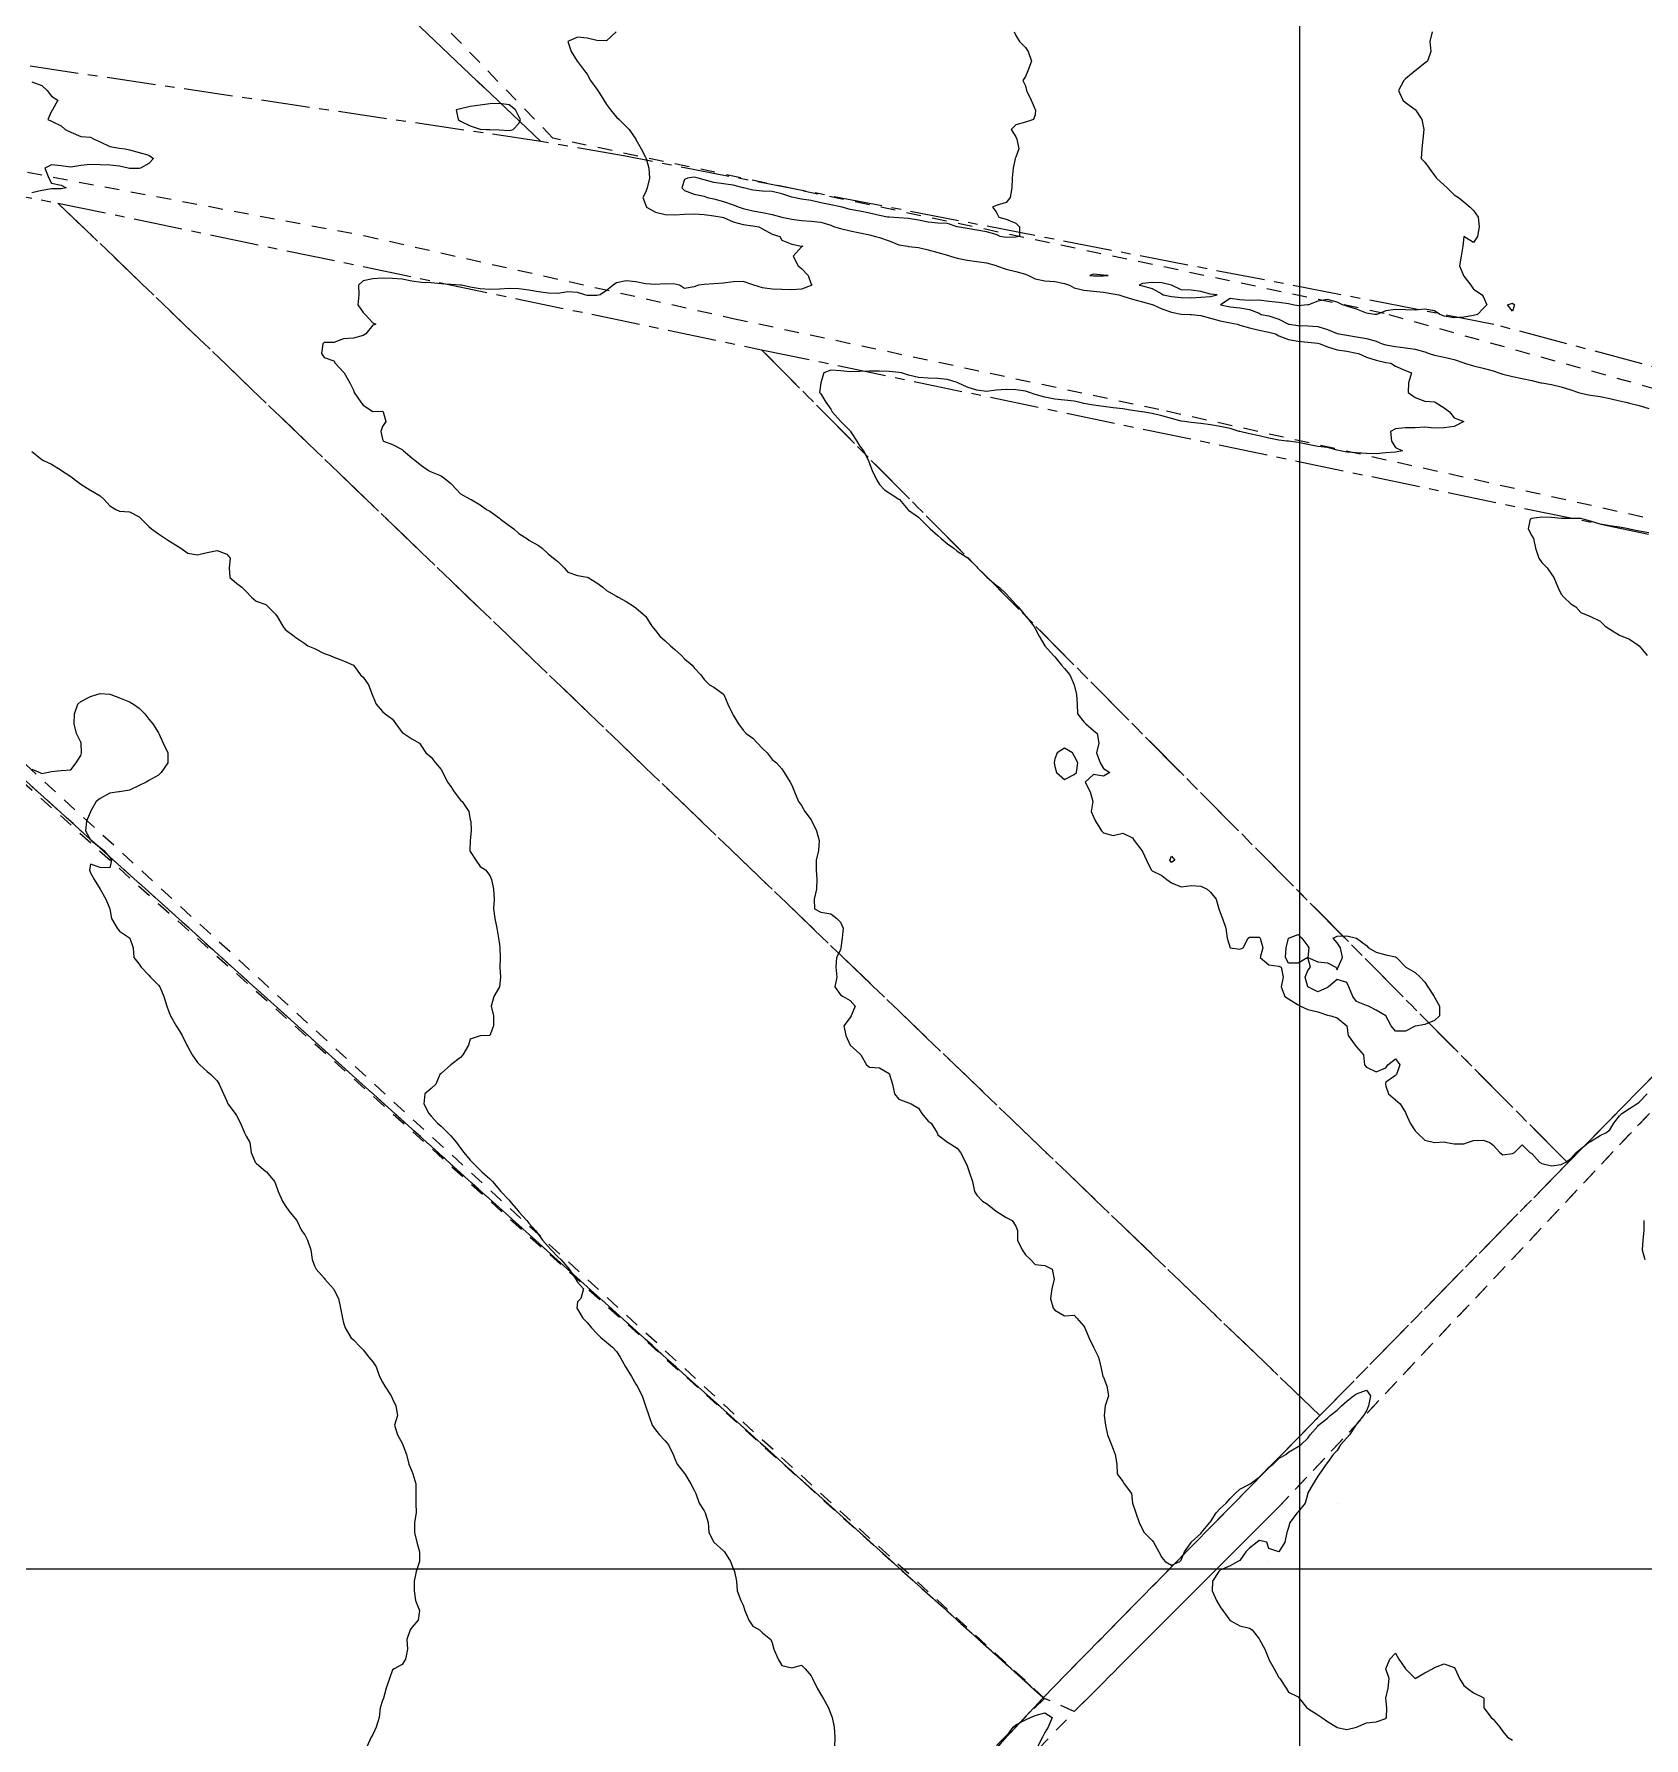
# Model space of a CAD drawing. Header units: centimetres. Extents: x 0 to 642158, y -847 to 649707.
# Drawn here: x 616101.9 to 616184.5, y 619878.7 to 619966.1 of the extents above; entities that cross this region are included whole.
import ezdxf

# ---------------------------------------------------------------- set-up
doc = ezdxf.new("R2010")
doc.units = ezdxf.units.CM
doc.header["$MEASUREMENT"] = 0
doc.linetypes.add('CENTERX2', pattern=[4, 2.5, -0.5, 0.5, -0.5])
doc.linetypes.add('JIS_02_0.7', pattern=[1.35, 0.75, -0.6])
for name, color, linetype, lineweight in [('MEV_grille', 254, 'Continuous', 9), ('WAL_parcellaire agricole', 7, 'JIS_02_0.7', 25), ('WAL_topographie 0.5', 253, 'Continuous', 20)]:
    doc.layers.add(name, color=color, linetype=linetype, lineweight=lineweight)
doc.layers.add('SPW_parcellaire cadastral', color=7, linetype='CENTERX2', lineweight=25, true_color=0xff0542)

# ---------------------------------------------------------------- blocks, each defined once
blk = doc.blocks.new('*U114')
at = {"layer": 'MEV_grille', "transparency": 33554687}
blk.add_lwpolyline([(-1338.461, 0), (1338.461, 0)], dxfattribs=at)
blk = doc.blocks.new('*U115')
at = {"layer": 'MEV_grille', "color": 0, "linetype": 'ByBlock', "lineweight": -2, "transparency": 16777216}
blk.add_blockref('*U114', (0, -2500), dxfattribs=at)
blk = doc.blocks.new('*U112')
at = {"layer": 'MEV_grille', "transparency": 33554687}
blk.add_lwpolyline([(0, 1825.476), (0, -1825.476)], dxfattribs=at)
blk = doc.blocks.new('*U113')
at = {"layer": 'MEV_grille', "color": 0, "linetype": 'ByBlock', "lineweight": -2, "transparency": 16777216}
blk.add_blockref('*U112', (800, 0), dxfattribs=at)

msp = doc.modelspace()

# ---------------------------------------------------------------- linework, layer by layer
at = {"layer": 'SPW_parcellaire cadastral'}
for points in [[(616127.872, 619960.634), (616112.989, 619974.75), (616195.354, 620057.121), (616260.831, 619988.737), (616212.235, 619939.367), (616201.053, 619943.883), (616188.265, 619948.181), (616176.8, 619951.244), (616132.211, 619959.867), (616127.872, 619960.634)], [(616073.479, 619968.796), (616059.106, 619981.382), (616056.046, 619984.062), (616056.633, 619984.744), (616077.743, 620009.284), (616112.989, 619974.75), (616127.872, 619960.634), (616086.606, 619966.696), (616073.479, 619968.796)], [(616153.66, 619880.768), (616136.955, 619862.847), (616126.676, 619852.045), (616001.495, 619964.951), (616040.549, 619965.412), (616060.876, 619964.332), (616153.66, 619880.768)], [(616153.66, 619880.768), (616060.876, 619964.332), (616071.74, 619963.244), (616103.08, 619957.47), (616167.866, 619895.243), (616153.66, 619880.768)], [(616180.589, 619908.208), (616167.866, 619895.243), (616103.08, 619957.47), (616139.203, 619949.943), (616180.589, 619908.208)], [(616180.589, 619908.208), (616139.203, 619949.943), (616190.741, 619939.225), (616205.977, 619934.078), (616180.589, 619908.208)], [(616153.66, 619880.768), (616167.866, 619895.243), (616180.589, 619908.208), (616205.977, 619934.078), (616208.138, 619936.638), (616218.01, 619926.062), (616249.914, 619887.916), (616315.741, 619804.568), (616256.954, 619769.188)], [(616175.642, 619799.389), (616136.955, 619862.847), (616153.66, 619880.768)]]:
    msp.add_lwpolyline(points, dxfattribs=at)
at = {"layer": 'WAL_parcellaire agricole'}
for points in [[(616319.644, 620046.821), (616269.984, 619995.149), (616211.324, 619940.143), (616204.657, 619942.475), (616171.156, 619951.805), (616128.489, 619960.8), (616113.487, 619976.298), (616272.568, 620126.315), (616335.142, 620062.822), (616319.644, 620046.821)], [(615967.541, 619961.303), (615982.565, 619963.875), (616014.447, 619964.672), (616059.989, 619964.792), (616153.724, 619880.732), (616107.004, 619834.798), (615967.541, 619961.303)], [(616061.989, 619964.792), (616081.889, 619962.094), (616100.189, 619959.296), (616118.79, 619955.799), (616137.74, 619951.551), (616159.99, 619946.803), (616189.991, 619940.14), (616205.991, 619935.809), (616204.742, 619931.809), (616190.244, 619916.557), (616165.747, 619890.555), (616155.248, 619880.053), (616153.724, 619880.732), (616061.989, 619964.792)], [(616103.482, 619826.192), (616109.504, 619832.299), (616155.248, 619880.053), (616165.747, 619890.555), (616190.244, 619916.557), (616204.742, 619931.809), (616205.991, 619935.809), (616213.692, 619930.21), (616216.892, 619927.91), (616240.995, 619899.813), (616309.505, 619813.322), (616312.613, 619808.6), (616310.806, 619802.622), (616277.309, 619782.619), (616255.625, 619769.681), (616103.482, 619826.192)]]:
    msp.add_lwpolyline(points, dxfattribs=at)
at = {"layer": 'WAL_topographie 0.5'}
for points in [[(616131.737, 619966.25), (616131.25, 619965.788), (616130.75, 619965.803), (616130.25, 619965.923), (616129.75, 619965.974), (616129.25, 619965.75), (616129.423, 619965.25), (616129.732, 619964.75), (616129.75, 619964.731), (616130.111, 619964.25), (616130.25, 619964.089), (616130.422, 619963.75), (616130.75, 619963.315), (616130.794, 619963.25), (616131.102, 619962.75), (616131.25, 619962.518), (616131.453, 619962.25), (616131.75, 619961.883), (616131.89, 619961.75), (616132.25, 619961.397), (616132.408, 619961.25), (616132.741, 619960.75), (616132.75, 619960.734), (616133.028, 619960.25), (616133.25, 619959.821), (616133.281, 619959.75), (616133.422, 619959.25), (616133.451, 619958.75), (616133.334, 619958.25), (616133.25, 619958.008), (616133.102, 619957.75), (616133.25, 619957.387), (616133.295, 619957.25), (616133.75, 619956.998), (616134.25, 619956.874), (616134.75, 619956.862), (616135.25, 619956.903), (616135.75, 619956.921), (616136.25, 619956.881), (616136.75, 619956.813), (616137.18, 619956.75), (616137.25, 619956.723), (616137.75, 619956.501), (616138.25, 619956.374), (616138.75, 619956.299), (616139.056, 619956.25), (616139.25, 619956.14), (616139.75, 619955.872), (616140.135, 619955.75), (616140.25, 619955.556), (616140.75, 619955.359), (616141.25, 619955.258), (616141.313, 619955.25), (616141.25, 619955.228), (616140.827, 619954.75), (616141.088, 619954.25), (616141.25, 619954.11), (616141.594, 619953.75), (616141.75, 619953.312), (616141.79, 619953.25), (616141.75, 619953.231), (616141.25, 619953.042), (616140.75, 619953.019), (616140.25, 619953.029), (616139.75, 619953.045), (616139.25, 619953.119), (616138.813, 619953.25), (616138.75, 619953.274), (616138.25, 619953.438), (616137.75, 619953.424), (616137.25, 619953.357), (616136.75, 619953.316), (616136.25, 619953.288), (616135.958, 619953.25), (616135.75, 619953.172), (616135.25, 619953.076), (616134.983, 619953.25), (616134.75, 619953.308), (616134.25, 619953.329), (616133.75, 619953.28), (616133.25, 619953.319), (616132.75, 619953.429), (616132.25, 619953.482), (616131.75, 619953.369), (616131.583, 619953.25), (616131.25, 619952.972), (616130.917, 619952.75), (616130.75, 619952.718), (616130.25, 619952.718), (616130.128, 619952.75), (616129.75, 619952.881), (616129.25, 619952.906), (616128.75, 619952.834), (616128.25, 619952.84), (616127.75, 619952.909), (616127.25, 619952.994), (616126.75, 619953.07), (616126.25, 619953.078), (616125.75, 619953.047), (616125.25, 619953.033), (616124.75, 619953.066), (616124.25, 619953.158), (616123.806, 619953.25), (616123.75, 619953.259), (616123.25, 619953.284), (616122.75, 619953.314), (616122.25, 619953.366), (616121.75, 619953.397), (616121.25, 619953.464), (616120.75, 619953.567), (616120.25, 619953.595), (616119.75, 619953.613), (616119.25, 619953.583), (616118.75, 619953.479), (616118.511, 619953.25), (616118.53, 619952.75), (616118.477, 619952.25), (616118.75, 619951.85), (616118.857, 619951.75), (616119.25, 619951.327), (616119.393, 619951.25), (616119.25, 619951.204), (616118.88, 619950.75), (616118.75, 619950.665), (616118.25, 619950.534), (616117.75, 619950.5), (616117.25, 619950.318), (616116.75, 619950.304), (616116.675, 619950.25), (616116.607, 619949.75), (616116.75, 619949.55), (616117.25, 619949.375), (616117.321, 619949.25), (616117.75, 619948.788), (616117.781, 619948.75), (616118.075, 619948.25), (616118.25, 619947.861), (616118.29, 619947.75), (616118.63, 619947.25), (616118.75, 619947.091), (616119.25, 619946.776), (616119.75, 619946.783), (616119.77, 619946.75), (616119.917, 619946.25), (616119.75, 619946), (616119.655, 619945.75), (616119.75, 619945.35), (616119.8, 619945.25), (616120.25, 619945.07), (616120.75, 619944.827), (616120.83, 619944.75), (616121.25, 619944.4), (616121.423, 619944.25), (616121.75, 619944), (616122.104, 619943.75), (616122.25, 619943.672), (616122.75, 619943.471), (616123.047, 619943.25), (616123.25, 619943.079), (616123.563, 619942.75), (616123.75, 619942.553), (616124.25, 619942.271), (616124.29, 619942.25), (616124.75, 619941.983), (616125.083, 619941.75), (616125.25, 619941.65), (616125.75, 619941.297), (616125.804, 619941.25), (616126.25, 619940.919), (616126.483, 619940.75), (616126.75, 619940.505), (616127.153, 619940.25), (616127.25, 619940.175), (616127.75, 619939.898), (616127.936, 619939.75), (616128.25, 619939.475), (616128.523, 619939.25), (616128.75, 619939.072), (616129.064, 619938.75), (616129.25, 619938.534), (616129.75, 619938.354), (616130.25, 619938.275), (616130.302, 619938.25), (616130.75, 619937.979), (616131.047, 619937.75), (616131.25, 619937.591), (616131.75, 619937.296), (616131.839, 619937.25), (616132.25, 619937.029), (616132.676, 619936.75), (616132.75, 619936.701), (616133.25, 619936.26), (616133.26, 619936.25), (616133.574, 619935.75), (616133.75, 619935.531), (616133.98, 619935.25), (616134.25, 619935.005), (616134.536, 619934.75), (616134.75, 619934.556), (616135.094, 619934.25), (616135.25, 619934.08), (616135.632, 619933.75), (616135.75, 619933.609), (616136.078, 619933.25), (616136.25, 619933.019), (616136.53, 619932.75), (616136.75, 619932.619), (616137.25, 619932.263), (616137.26, 619932.25), (616137.464, 619931.75), (616137.718, 619931.25), (616137.75, 619931.187), (616138.026, 619930.75), (616138.25, 619930.41), (616138.417, 619930.25), (616138.75, 619930.015), (616139, 619929.75), (616139.25, 619929.477), (616139.492, 619929.25), (616139.75, 619928.917), (616139.961, 619928.75), (616140.25, 619928.426), (616140.357, 619928.25), (616140.673, 619927.75), (616140.75, 619927.596), (616140.886, 619927.25), (616141.098, 619926.75), (616141.25, 619926.544), (616141.428, 619926.25), (616141.75, 619925.822), (616141.788, 619925.75), (616142.02, 619925.25), (616142.152, 619924.75), (616142.128, 619924.25), (616142.011, 619923.75), (616142, 619923.25), (616142.033, 619922.75), (616142.022, 619922.25), (616141.904, 619921.75), (616141.917, 619921.25), (616142.25, 619921.073), (616142.75, 619920.987), (616143.071, 619920.75), (616143.25, 619920.571), (616143.386, 619920.25), (616143.347, 619919.75), (616143.279, 619919.25), (616143.25, 619919.139), (616143.044, 619918.75), (616143.021, 619918.25), (616143.058, 619917.75), (616142.97, 619917.25), (616143.25, 619916.838), (616143.386, 619916.75), (616143.75, 619916.55), (616144, 619916.25), (616143.803, 619915.75), (616143.75, 619915.679), (616143.417, 619915.25), (616143.523, 619914.75), (616143.75, 619914.25), (616143.75, 619914.25), (616144.25, 619913.8), (616144.3, 619913.75), (616144.594, 619913.25), (616144.75, 619913.125), (616145.25, 619913.092), (616145.75, 619912.795), (616145.771, 619912.75), (616145.928, 619912.25), (616146.028, 619911.75), (616146.25, 619911.489), (616146.75, 619911.301), (616146.874, 619911.25), (616147.25, 619911.025), (616147.433, 619910.75), (616147.75, 619910.354), (616147.906, 619910.25), (616148.219, 619909.75), (616148.25, 619909.65), (616148.75, 619909.283), (616148.786, 619909.25), (616149.25, 619908.968), (616149.411, 619908.75), (616149.679, 619908.25), (616149.75, 619908.068), (616149.863, 619907.75), (616150.028, 619907.25), (616150.138, 619906.75), (616150.25, 619906.563), (616150.55, 619906.25), (616150.75, 619906.122), (616151.233, 619905.75), (616151.25, 619905.737), (616151.75, 619905.401), (616152.059, 619905.25), (616152.25, 619904.964), (616152.347, 619904.75), (616152.34, 619904.25), (616152.58, 619903.75), (616152.75, 619903.5), (616153.009, 619903.25), (616153.25, 619903), (616153.75, 619902.954), (616154.125, 619902.75), (616154.224, 619902.25), (616154.104, 619901.75), (616154.031, 619901.25), (616154.177, 619900.75), (616154.25, 619900.646), (616154.75, 619900.369), (616155.25, 619900.404), (616155.393, 619900.25), (616155.75, 619899.833), (616155.79, 619899.75), (616156, 619899.25), (616156.25, 619898.75), (616156.25, 619898.75), (616156.5, 619898.25), (616156.619, 619897.75), (616156.729, 619897.25), (616156.75, 619897.208), (616156.922, 619896.75), (616157.009, 619896.25), (616156.846, 619895.75), (616156.787, 619895.25), (616156.85, 619894.75), (616156.964, 619894.25), (616157.159, 619893.75), (616157.25, 619893.528), (616157.346, 619893.25), (616157.434, 619892.75), (616157.458, 619892.25), (616157.75, 619891.861), (616157.821, 619891.75), (616158.194, 619891.25), (616158.25, 619890.751), (616158.25, 619890.75), (616158.41, 619890.25), (616158.594, 619889.75), (616158.75, 619889.393), (616158.837, 619889.25), (616159.25, 619888.837), (616159.324, 619888.75), (616159.593, 619888.25), (616159.75, 619887.961), (616159.917, 619887.75), (616160.25, 619887.568), (616160.671, 619887.75), (616160.75, 619887.833), (616160.92, 619888.25), (616161.25, 619888.733), (616161.26, 619888.75), (616161.75, 619889.193), (616161.79, 619889.25), (616162.217, 619889.75), (616162.25, 619889.799), (616162.535, 619890.25), (616162.75, 619890.469), (616163.05, 619890.75), (616163.25, 619890.981), (616163.514, 619891.25), (616163.75, 619891.465), (616164.25, 619891.733), (616164.276, 619891.75), (616164.75, 619892.081), (616164.915, 619892.25), (616165.25, 619892.593), (616165.456, 619892.75), (616165.75, 619893.035), (616166.109, 619893.25), (616166.25, 619893.36), (616166.75, 619893.664), (616166.882, 619893.75), (616167.25, 619894.088), (616167.361, 619894.25), (616167.75, 619894.697), (616167.79, 619894.75), (616168.25, 619895.12), (616168.397, 619895.25), (616168.75, 619895.526), (616168.979, 619895.75), (616169.25, 619895.992), (616169.586, 619896.25), (616169.75, 619896.354), (616170.25, 619896.544), (616170.458, 619896.25), (616170.364, 619895.75), (616170.25, 619895.494), (616170.097, 619895.25), (616169.75, 619894.811), (616169.706, 619894.75), (616169.379, 619894.25), (616169.25, 619894.102), (616168.928, 619893.75), (616168.75, 619893.45), (616168.544, 619893.25), (616168.25, 619892.833), (616168.191, 619892.75), (616167.841, 619892.25), (616167.75, 619892.132), (616167.518, 619891.75), (616167.25, 619891.281), (616167.238, 619891.25), (616167.114, 619890.75), (616166.75, 619890.306), (616166.7, 619890.25), (616166.327, 619889.75), (616166.25, 619889.5), (616166.159, 619889.25), (616166.071, 619888.75), (616165.75, 619888.25), (616165.75, 619888.25), (616165.749, 619888.25), (616165.25, 619888.417), (616165.139, 619888.75), (616164.75, 619888.842), (616164.637, 619888.75), (616164.25, 619888.434), (616164.055, 619888.25), (616163.75, 619887.81), (616163.65, 619887.75), (616163.25, 619887.528), (616162.75, 619887.319), (616162.672, 619887.25), (616162.355, 619886.75), (616162.333, 619886.25), (616162.55, 619885.75), (616162.75, 619885.429), (616162.885, 619885.25), (616163.24, 619884.75), (616163.25, 619884.737), (616163.75, 619884.46), (616164.25, 619884.333), (616164.389, 619884.25), (616164.75, 619883.786), (616164.765, 619883.75), (616165.028, 619883.25), (616165.239, 619882.75), (616165.25, 619882.725), (616165.514, 619882.25), (616165.75, 619881.803), (616165.809, 619881.75), (616166.132, 619881.25), (616166.25, 619881.05), (616166.75, 619880.817), (616166.803, 619880.75), (616167.194, 619880.25), (616167.25, 619880.219), (616167.75, 619879.882), (616167.954, 619879.75), (616168.25, 619879.54), (616168.724, 619879.25), (616168.75, 619879.232), (616169.25, 619879.141), (616169.75, 619879.25), (616169.75, 619879.25), (616170.25, 619879.472), (616170.75, 619879.528), (616171.25, 619879.694), (616171.275, 619879.75), (616171.306, 619880.25), (616171.25, 619880.75), (616171.25, 619880.75), (616171.25, 619880.75), (616171.375, 619881.25), (616171.417, 619881.75), (616171.25, 619882.25), (616171.25, 619882.25), (616171.25, 619882.25), (616171.45, 619882.75), (616171.75, 619883.05), (616171.917, 619882.75), (616172.25, 619882.25), (616172.25, 619882.25), (616172.75, 619881.75), (616173.25, 619882.05), (616173.635, 619882.25), (616173.75, 619882.315), (616174.25, 619882.509), (616174.75, 619882.321), (616174.804, 619882.25), (616175.029, 619881.75), (616175.25, 619881.393), (616175.427, 619881.25), (616175.75, 619881.021), (616176.25, 619880.775), (616176.272, 619880.75), (616176.283, 619880.25), (616176.659, 619879.75), (616176.75, 619879.667), (616177.107, 619879.25), (616177.25, 619879.028), (616177.5, 619878.75), (616177.75, 619878.583)], [(616152.161, 619966.25), (616152.25, 619966.071), (616152.437, 619965.75), (616152.75, 619965.45), (616152.893, 619965.25), (616153.061, 619964.75), (616152.866, 619964.25), (616152.75, 619963.968), (616152.61, 619963.75), (616152.75, 619963.481), (616152.809, 619963.25), (616153.05, 619962.75), (616153.25, 619962.276), (616153.265, 619962.25), (616153.25, 619962), (616153.167, 619961.75), (616152.75, 619961.618), (616152.25, 619961.483), (616152.017, 619961.25), (616152.25, 619960.861), (616152.312, 619960.75), (616152.408, 619960.25), (616152.25, 619959.821), (616152.217, 619959.75), (616152.114, 619959.25), (616152.073, 619958.75), (616152.042, 619958.25), (616151.964, 619957.75), (616151.75, 619957.489), (616151.25, 619957.336), (616151.05, 619957.25), (616151.25, 619957.019), (616151.39, 619956.75), (616151.75, 619956.642), (616152.25, 619956.442), (616152.448, 619956.25), (616152.446, 619955.75), (616152.25, 619955.718), (616151.75, 619955.703), (616151.456, 619955.75), (616151.25, 619955.86), (616150.75, 619955.992), (616150.25, 619956.076), (616149.75, 619956.162), (616149.257, 619956.25), (616149.25, 619956.253), (616148.75, 619956.417), (616148.25, 619956.439), (616147.75, 619956.482), (616147.25, 619956.588), (616146.75, 619956.671), (616146.25, 619956.703), (616145.75, 619956.739), (616145.674, 619956.75), (616145.25, 619956.826), (616144.75, 619956.942), (616144.25, 619957.045), (616143.75, 619957.138), (616143.333, 619957.25), (616143.25, 619957.277), (616142.75, 619957.381), (616142.25, 619957.486), (616141.75, 619957.603), (616141.25, 619957.673), (616140.842, 619957.75), (616140.75, 619957.773), (616140.25, 619957.94), (616139.75, 619958.058), (616139.25, 619958.084), (616138.75, 619958.121), (616138.27, 619958.25), (616138.25, 619958.257), (616137.75, 619958.393), (616137.25, 619958.447), (616136.75, 619958.522), (616136.25, 619958.657), (616135.956, 619958.75), (616135.75, 619958.798), (616135.407, 619958.75), (616135.25, 619958.671), (616135.117, 619958.25), (616135.25, 619958.116), (616135.75, 619957.918), (616136.25, 619957.814), (616136.418, 619957.75), (616136.75, 619957.69), (616137.25, 619957.553), (616137.75, 619957.383), (616138.057, 619957.25), (616138.25, 619957.189), (616138.75, 619957.076), (616139.25, 619956.984), (616139.75, 619956.888), (616140.237, 619956.75), (616140.25, 619956.746), (616140.75, 619956.642), (616141.25, 619956.574), (616141.75, 619956.531), (616142.25, 619956.483), (616142.75, 619956.334), (616142.946, 619956.25), (616143.25, 619956.157), (616143.75, 619956.038), (616144.25, 619955.936), (616144.75, 619955.838), (616145.053, 619955.75), (616145.25, 619955.708), (616145.75, 619955.529), (616146.25, 619955.328), (616146.71, 619955.25), (616146.75, 619955.243), (616147.25, 619955.185), (616147.75, 619955.06), (616148.25, 619954.928), (616148.75, 619954.788), (616148.897, 619954.75), (616149.25, 619954.64), (616149.75, 619954.538), (616150.25, 619954.471), (616150.75, 619954.401), (616151.25, 619954.255), (616151.265, 619954.25), (616151.75, 619954.077), (616152.25, 619953.958), (616152.75, 619953.813), (616152.899, 619953.75), (616153.25, 619953.585), (616153.75, 619953.478), (616154.25, 619953.441), (616154.75, 619953.348), (616155.001, 619953.25), (616155.25, 619953.121), (616155.75, 619952.989), (616156.25, 619952.954), (616156.75, 619952.898), (616157.25, 619952.812), (616157.54, 619952.75), (616157.75, 619952.684), (616158.25, 619952.535), (616158.75, 619952.405), (616159.25, 619952.265), (616159.296, 619952.25), (616159.75, 619952.037), (616160.25, 619951.868), (616160.75, 619951.773), (616161.196, 619951.75), (616161.25, 619951.745), (616161.75, 619951.697), (616162.25, 619951.569), (616162.75, 619951.426), (616163.25, 619951.318), (616163.638, 619951.25), (616163.75, 619951.208), (616164.25, 619951.058), (616164.75, 619950.946), (616165.25, 619950.836), (616165.58, 619950.75), (616165.75, 619950.657), (616166.25, 619950.464), (616166.75, 619950.372), (616167.25, 619950.336), (616167.75, 619950.278), (616167.876, 619950.25), (616168.25, 619950.082), (616168.75, 619949.943), (616169.25, 619949.859), (616169.75, 619949.768), (616169.838, 619949.75), (616170.25, 619949.551), (616170.75, 619949.405), (616171.25, 619949.29), (616171.496, 619949.25), (616171.75, 619949.093), (616172.25, 619948.868), (616172.561, 619948.75), (616172.417, 619948.25), (616172.395, 619947.75), (616172.75, 619947.482), (616173.25, 619947.306), (616173.75, 619947.274), (616173.779, 619947.25), (616174.25, 619946.955), (616174.511, 619946.75), (616174.75, 619946.441), (616175.25, 619946.25), (616175.25, 619946.25), (616175.25, 619946.25), (616174.75, 619946), (616174.25, 619945.937), (616173.75, 619945.919), (616173.25, 619945.975), (616172.75, 619945.933), (616172.25, 619945.926), (616171.75, 619945.877), (616171.484, 619945.75), (616171.539, 619945.25), (616171.75, 619944.93), (616172.096, 619944.75), (616171.75, 619944.688), (616171.25, 619944.651), (616170.75, 619944.602), (616170.25, 619944.609), (616169.75, 619944.652), (616169.25, 619944.69), (616168.912, 619944.75), (616168.75, 619944.795), (616168.25, 619944.917), (616167.75, 619944.981), (616167.25, 619945.074), (616166.75, 619945.184), (616166.25, 619945.242), (616166.159, 619945.25), (616165.75, 619945.299), (616165.25, 619945.407), (616164.75, 619945.526), (616164.25, 619945.624), (616163.75, 619945.743), (616163.725, 619945.75), (616163.25, 619945.904), (616162.75, 619945.996), (616162.25, 619946.083), (616161.75, 619946.157), (616161.25, 619946.199), (616160.911, 619946.25), (616160.75, 619946.275), (616160.25, 619946.409), (616159.75, 619946.556), (616159.25, 619946.67), (616158.75, 619946.746), (616158.721, 619946.75), (616158.25, 619946.824), (616157.75, 619946.901), (616157.25, 619946.959), (616156.75, 619947.025), (616156.25, 619947.097), (616155.75, 619947.19), (616155.495, 619947.25), (616155.25, 619947.298), (616154.75, 619947.345), (616154.25, 619947.4), (616153.75, 619947.507), (616153.25, 619947.648), (616152.949, 619947.75), (616152.75, 619947.807), (616152.25, 619947.884), (616151.75, 619947.896), (616151.25, 619947.858), (616150.75, 619947.804), (616150.25, 619947.861), (616149.75, 619948.022), (616149.28, 619948.25), (616149.25, 619948.262), (616148.75, 619948.405), (616148.25, 619948.458), (616147.75, 619948.476), (616147.25, 619948.515), (616146.75, 619948.639), (616146.388, 619948.75), (616146.25, 619948.776), (616145.75, 619948.825), (616145.25, 619948.843), (616144.75, 619948.843), (616144.25, 619948.822), (616143.75, 619948.809), (616143.25, 619948.861), (616142.75, 619948.899), (616142.4, 619948.75), (616142.25, 619948.25), (616142.25, 619948.25), (616142.182, 619947.75), (616142.25, 619947.671), (616142.493, 619947.25), (616142.75, 619946.896), (616142.83, 619946.75), (616143.25, 619946.276), (616143.276, 619946.25), (616143.75, 619945.776), (616143.771, 619945.75), (616144.099, 619945.25), (616144.25, 619944.99), (616144.427, 619944.75), (616144.694, 619944.25), (616144.75, 619944.107), (616144.875, 619943.75), (616145.125, 619943.25), (616145.25, 619943.03), (616145.509, 619942.75), (616145.75, 619942.591), (616146.25, 619942.278), (616146.287, 619942.25), (616146.718, 619941.75), (616146.75, 619941.708), (616147.25, 619941.35), (616147.368, 619941.25), (616147.75, 619940.856), (616147.85, 619940.75), (616148.25, 619940.4), (616148.427, 619940.25), (616148.75, 619939.988), (616149.073, 619939.75), (616149.25, 619939.609), (616149.75, 619939.275), (616149.783, 619939.25), (616150.25, 619938.798), (616150.286, 619938.75), (616150.75, 619938.286), (616150.785, 619938.25), (616151.25, 619937.865), (616151.396, 619937.75), (616151.75, 619937.413), (616151.917, 619937.25), (616152.25, 619936.872), (616152.366, 619936.75), (616152.75, 619936.281), (616152.78, 619936.25), (616153.187, 619935.75), (616153.25, 619935.632), (616153.447, 619935.25), (616153.75, 619934.75), (616153.75, 619934.75), (616154.182, 619934.25), (616154.25, 619934.175), (616154.604, 619933.75), (616154.75, 619933.584), (616155.019, 619933.25), (616155.25, 619932.75), (616155.25, 619932.75), (616155.365, 619932.25), (616155.4, 619931.75), (616155.417, 619931.25), (616155.75, 619930.85), (616155.841, 619930.75), (616156.25, 619930.404), (616156.432, 619930.25), (616156.519, 619929.75), (616156.393, 619929.25), (616156.583, 619928.75), (616156.75, 619928.45), (616157.083, 619928.25), (616156.75, 619928.05), (616156.25, 619928.139), (616155.812, 619927.75), (616156.068, 619927.25), (616156.205, 619926.75), (616156.116, 619926.25), (616156.25, 619925.964), (616156.344, 619925.75), (616156.65, 619925.25), (616156.75, 619925.15), (616157.25, 619925.021), (616157.75, 619925.132), (616158.25, 619924.886), (616158.325, 619924.75), (616158.721, 619924.25), (616158.75, 619924.2), (616158.964, 619923.75), (616159.21, 619923.25), (616159.25, 619923.206), (616159.75, 619922.964), (616160, 619922.75), (616160.25, 619922.592), (616160.75, 619922.384), (616161.25, 619922.45), (616161.75, 619922.41), (616162.083, 619922.25), (616162.25, 619922.107), (616162.544, 619921.75), (616162.671, 619921.25), (616162.75, 619921.062), (616162.869, 619920.75), (616163.039, 619920.25), (616163.103, 619919.75), (616163.25, 619919.25), (616163.25, 619919.25), (616163.75, 619919.187), (616163.917, 619919.25), (616164.179, 619919.75), (616164.25, 619919.795), (616164.75, 619919.788), (616164.792, 619919.75), (616164.932, 619919.25), (616164.8, 619918.75), (616165.25, 619918.374), (616165.75, 619918.3), (616165.875, 619918.25), (616165.981, 619917.75), (616165.875, 619917.25), (616166.071, 619916.75), (616166.25, 619916.625), (616166.75, 619916.317), (616166.875, 619916.25), (616167.25, 619916.083), (616167.75, 619915.969), (616168.25, 619915.786), (616168.417, 619915.75), (616168.75, 619915.659), (616169.25, 619915.25), (616169.25, 619915.25), (616169.306, 619914.75), (616169.673, 619914.25), (616169.75, 619914.173), (616170.094, 619913.75), (616170.155, 619913.25), (616170.25, 619913.116), (616170.75, 619912.889), (616171.25, 619913.083), (616171.35, 619913.25), (616171.75, 619913.558), (616171.972, 619913.25), (616171.803, 619912.75), (616171.75, 619912.688), (616171.25, 619912.35), (616171.224, 619912.25), (616171.25, 619912.15), (616171.393, 619911.75), (616171.75, 619911.456), (616171.983, 619911.25), (616172.25, 619910.806), (616172.278, 619910.75), (616172.5, 619910.25), (616172.75, 619909.857), (616172.857, 619909.75), (616173.25, 619909.383), (616173.75, 619909.25), (616174.25, 619909.288), (616174.375, 619909.25), (616174.75, 619909.19), (616175.25, 619909.192), (616175.438, 619909.25), (616175.75, 619909.354), (616176.25, 619909.371), (616176.583, 619909.25), (616176.75, 619909.116), (616177.094, 619908.75), (616177.25, 619908.631), (616177.75, 619908.702), (616177.861, 619908.75), (616178.25, 619909.139), (616178.639, 619908.75), (616178.75, 619908.694), (616179.131, 619908.25), (616179.25, 619908.176), (616179.75, 619908.065), (616180.25, 619908.127), (616180.487, 619908.25), (616180.75, 619908.431), (616181.018, 619908.75), (616181.25, 619908.93), (616181.657, 619909.25), (616181.75, 619909.316), (616182.25, 619909.611), (616182.546, 619909.75), (616182.75, 619909.904), (616182.96, 619910.25), (616183.25, 619910.628), (616183.362, 619910.75), (616183.75, 619911.009), (616184.136, 619911.25), (616184.25, 619911.325), (616184.665, 619911.75)], [(616173.631, 619966.25), (616173.5, 619965.75), (616173.55, 619965.25), (616173.381, 619964.75), (616173.25, 619964.646), (616172.75, 619964.25), (616172.75, 619964.25), (616172.25, 619963.836), (616172.179, 619963.75), (616171.906, 619963.25), (616172.116, 619962.75), (616172.25, 619962.634), (616172.75, 619962.275), (616172.77, 619962.25), (616173.102, 619961.75), (616173.206, 619961.25), (616173.148, 619960.75), (616173.093, 619960.25), (616173.056, 619959.75), (616173.25, 619959.566), (616173.464, 619959.25), (616173.75, 619958.887), (616173.854, 619958.75), (616174.25, 619958.379), (616174.398, 619958.25), (616174.75, 619957.885), (616174.983, 619957.75), (616175.25, 619957.528), (616175.583, 619957.25), (616175.75, 619957.094), (616175.989, 619956.75), (616176.042, 619956.25), (616175.961, 619955.75), (616175.75, 619955.442), (616175.25, 619955.75), (616175.194, 619955.25), (616175.119, 619954.75), (616175.023, 619954.25), (616175.23, 619953.75), (616175.25, 619953.719), (616175.607, 619953.25), (616175.75, 619953.05), (616176.2, 619952.75), (616176.25, 619952.679), (616176.427, 619952.25), (616176.25, 619952.05), (616175.95, 619951.75), (616175.75, 619951.697), (616175.25, 619951.615), (616174.75, 619951.572), (616174.25, 619951.661), (616174.018, 619951.75), (616173.75, 619951.943), (616173.25, 619952.022), (616172.75, 619951.972), (616172.25, 619951.988), (616171.75, 619952.004), (616171.25, 619951.933), (616170.788, 619951.75), (616170.75, 619951.741), (616170.667, 619951.75), (616170.25, 619951.816), (616169.75, 619952.024), (616169.25, 619952.183), (616169.024, 619952.25), (616168.75, 619952.386), (616168.25, 619952.521), (616167.75, 619952.438), (616167.281, 619952.25), (616167.25, 619952.24), (616166.75, 619952.201), (616166.473, 619952.25), (616166.25, 619952.293), (616165.75, 619952.356), (616165.25, 619952.415), (616164.75, 619952.48), (616164.25, 619952.469), (616163.75, 619952.498), (616163.25, 619952.574), (616162.756, 619952.25), (616163.25, 619952.145), (616163.75, 619952.086), (616164.25, 619952.01), (616164.75, 619951.819), (616164.843, 619951.75), (616165.25, 619951.681), (616165.75, 619951.508), (616166.25, 619951.26), (616166.282, 619951.25), (616166.75, 619951.187), (616167.25, 619951.174), (616167.75, 619951.127), (616168.25, 619950.971), (616168.75, 619950.774), (616168.837, 619950.75), (616169.25, 619950.684), (616169.75, 619950.609), (616170.25, 619950.515), (616170.75, 619950.378), (616171.055, 619950.25), (616171.25, 619950.2), (616171.75, 619950.1), (616172.25, 619950.036), (616172.75, 619949.964), (616173.25, 619949.837), (616173.473, 619949.75), (616173.75, 619949.668), (616174.25, 619949.553), (616174.75, 619949.442), (616175.25, 619949.267), (616175.291, 619949.25), (616175.75, 619949.114), (616176.25, 619949), (616176.75, 619948.856), (616177.048, 619948.75), (616177.25, 619948.685), (616177.75, 619948.559), (616178.25, 619948.462), (616178.75, 619948.354), (616179.201, 619948.25), (616179.25, 619948.239), (616179.75, 619948.153), (616180.25, 619948.035), (616180.75, 619947.878), (616181.145, 619947.75), (616181.25, 619947.715), (616181.75, 619947.617), (616182.25, 619947.539), (616182.75, 619947.436), (616183.25, 619947.326), (616183.571, 619947.25), (616183.75, 619947.202), (616184.25, 619947.085), (616184.75, 619946.925)], [(616101.75, 619963.682), (616102.25, 619963.5), (616102.533, 619963.25), (616102.75, 619962.955), (616103.071, 619962.75), (616102.8, 619962.25), (616102.75, 619962.188), (616102.566, 619961.75), (616102.75, 619961.665), (616103.25, 619961.429), (616103.456, 619961.25), (616103.75, 619961.099), (616104.25, 619960.891), (616104.75, 619960.848), (616104.946, 619960.75), (616105.25, 619960.608), (616105.75, 619960.366), (616106.25, 619960.288), (616106.527, 619960.25), (616106.75, 619960.194), (616107.25, 619960.065), (616107.75, 619959.926), (616107.991, 619959.75), (616107.75, 619959.5), (616107.317, 619959.25), (616107.25, 619959.239), (616106.75, 619959.243), (616106.694, 619959.25), (616106.25, 619959.358), (616105.75, 619959.413), (616105.25, 619959.428), (616104.75, 619959.446), (616104.25, 619959.403), (616103.75, 619959.313), (616103.25, 619959.373), (616102.75, 619959.436), (616102.402, 619959.25), (616102.607, 619958.75), (616102.75, 619958.483), (616103.25, 619958.382), (616103.5, 619958.25), (616103.25, 619958.203), (616102.75, 619958.191), (616102.25, 619958.108), (616101.75, 619957.984)], [(616126.25, 619961.193), (616126.447, 619961.25), (616126.75, 619961.554), (616126.823, 619961.75), (616126.75, 619961.912), (616126.567, 619962.25), (616126.25, 619962.506), (616125.75, 619962.583), (616125.25, 619962.554), (616124.75, 619962.485), (616124.25, 619962.417), (616123.75, 619962.306), (616123.517, 619962.25), (616123.621, 619961.75), (616123.75, 619961.67), (616124.25, 619961.426), (616124.75, 619961.263), (616125.083, 619961.25), (616125.25, 619961.245), (616125.75, 619961.227), (616126.25, 619961.193)], [(616156.75, 619953.74), (616157, 619953.75), (616156.75, 619953.768), (616156.25, 619953.812), (616156.054, 619953.75), (616156.25, 619953.729), (616156.75, 619953.74)], [(616162.25, 619952.678), (616162.589, 619952.75), (616162.25, 619952.799), (616161.75, 619952.937), (616161.25, 619953), (616160.75, 619953.022), (616160.25, 619953.25), (616160.25, 619953.25), (616159.75, 619953.367), (616159.25, 619953.398), (616158.75, 619953.332), (616158.585, 619953.25), (616158.75, 619953.213), (616159.25, 619953.088), (616159.75, 619952.814), (616159.821, 619952.75), (616160.25, 619952.67), (616160.75, 619952.619), (616161.25, 619952.612), (616161.75, 619952.635), (616162.25, 619952.678)], [(616177.861, 619952.25), (616177.75, 619951.917), (616177.5, 619952.25), (616177.75, 619952.336), (616177.861, 619952.25)], [(616101.75, 619944.724), (616102.25, 619944.306), (616102.337, 619944.25), (616102.75, 619944.071), (616103.25, 619943.761), (616103.265, 619943.75), (616103.75, 619943.427), (616103.981, 619943.25), (616104.25, 619943.04), (616104.718, 619942.75), (616104.75, 619942.727), (616105.25, 619942.442), (616105.464, 619942.25), (616105.75, 619941.938), (616106.05, 619941.75), (616106.25, 619941.663), (616106.75, 619941.628), (616107.25, 619941.362), (616107.375, 619941.25), (616107.75, 619940.866), (616107.885, 619940.75), (616108.25, 619940.485), (616108.603, 619940.25), (616108.75, 619940.154), (616109.25, 619939.835), (616109.388, 619939.75), (616109.75, 619939.5), (616110.25, 619939.424), (616110.75, 619939.529), (616111.25, 619939.635), (616111.75, 619939.446), (616111.93, 619939.25), (616111.875, 619938.75), (616111.902, 619938.25), (616112.25, 619937.964), (616112.522, 619937.75), (616112.75, 619937.532), (616113.021, 619937.25), (616113.25, 619937.039), (616113.75, 619936.872), (616113.882, 619936.75), (616114.25, 619936.371), (616114.343, 619936.25), (616114.634, 619935.75), (616114.75, 619935.583), (616115.204, 619935.25), (616115.25, 619935.206), (616115.75, 619934.87), (616115.908, 619934.75), (616116.25, 619934.615), (616116.75, 619934.359), (616117.062, 619934.25), (616117.25, 619934.162), (616117.75, 619933.981), (616118.25, 619933.75), (616118.25, 619933.75), (616118.607, 619933.25), (616118.75, 619933.145), (616119.018, 619932.75), (616119.221, 619932.25), (616119.25, 619932.159), (616119.423, 619931.75), (616119.75, 619931.381), (616119.875, 619931.25), (616120.25, 619930.985), (616120.432, 619930.75), (616120.75, 619930.298), (616120.838, 619930.25), (616121.25, 619929.981), (616121.65, 619929.75), (616121.75, 619929.6), (616121.969, 619929.25), (616122.25, 619929.025), (616122.462, 619928.75), (616122.75, 619928.393), (616122.847, 619928.25), (616123.074, 619927.75), (616123.25, 619927.528), (616123.421, 619927.25), (616123.75, 619926.824), (616123.828, 619926.75), (616124.182, 619926.25), (616124.25, 619925.821), (616124.27, 619925.75), (616124.292, 619925.25), (616124.25, 619924.75), (616124.25, 619924.75), (616124.228, 619924.25), (616124.25, 619924.183), (616124.532, 619923.75), (616124.75, 619923.417), (616125.028, 619923.25), (616125.25, 619922.964), (616125.338, 619922.75), (616125.44, 619922.25), (616125.471, 619921.75), (616125.45, 619921.25), (616125.507, 619920.75), (616125.61, 619920.25), (616125.705, 619919.75), (616125.75, 619919.417), (616125.769, 619919.25), (616125.786, 619918.75), (616125.767, 619918.25), (616125.806, 619917.75), (616125.75, 619917.25), (616125.75, 619917.25), (616125.458, 619916.75), (616125.329, 619916.25), (616125.45, 619915.75), (616125.434, 619915.25), (616125.25, 619914.75), (616125.25, 619914.75), (616124.75, 619914.731), (616124.25, 619914.558), (616124.152, 619914.25), (616123.871, 619913.75), (616123.75, 619913.615), (616123.25, 619913.25), (616123.25, 619913.25), (616122.75, 619912.806), (616122.694, 619912.75), (616122.479, 619912.25), (616122.25, 619912.03), (616121.917, 619911.75), (616121.872, 619911.25), (616122.127, 619910.75), (616122.25, 619910.617), (616122.569, 619910.25), (616122.75, 619910.103), (616123.103, 619909.75), (616123.25, 619909.608), (616123.539, 619909.25), (616123.75, 619908.969), (616123.925, 619908.75), (616124.25, 619908.351), (616124.354, 619908.25), (616124.75, 619907.839), (616124.843, 619907.75), (616125.25, 619907.395), (616125.387, 619907.25), (616125.75, 619906.821), (616125.811, 619906.75), (616126.25, 619906.291), (616126.285, 619906.25), (616126.706, 619905.75), (616126.75, 619905.695), (616127.147, 619905.25), (616127.25, 619905.112), (616127.594, 619904.75), (616127.75, 619904.535), (616127.964, 619904.25), (616128.25, 619903.917), (616128.407, 619903.75), (616128.75, 619903.397), (616128.899, 619903.25), (616129.25, 619902.838), (616129.318, 619902.75), (616129.675, 619902.25), (616129.75, 619902.091), (616130.063, 619901.75), (616129.917, 619901.25), (616129.75, 619901.083), (616129.719, 619900.75), (616129.75, 619900.697), (616130.033, 619900.25), (616130.25, 619900.026), (616130.479, 619899.75), (616130.75, 619899.462), (616130.956, 619899.25), (616131.25, 619899.017), (616131.545, 619898.75), (616131.75, 619898.534), (616131.944, 619898.25), (616132.217, 619897.75), (616132.25, 619897.69), (616132.532, 619897.25), (616132.75, 619896.864), (616132.818, 619896.75), (616133.066, 619896.25), (616133.25, 619895.75), (616133.25, 619895.75), (616133.421, 619895.25), (616133.587, 619894.75), (616133.75, 619894.508), (616133.971, 619894.25), (616134.25, 619893.953), (616134.417, 619893.75), (616134.669, 619893.25), (616134.75, 619893.017), (616134.871, 619892.75), (616135.25, 619892.269), (616135.264, 619892.25), (616135.566, 619891.75), (616135.75, 619891.416), (616135.831, 619891.25), (616136.006, 619890.75), (616136.25, 619890.365), (616136.305, 619890.25), (616136.455, 619889.75), (616136.495, 619889.25), (616136.75, 619888.75), (616136.75, 619888.75), (616137.25, 619888.311), (616137.306, 619888.25), (616137.609, 619887.75), (616137.75, 619887.404), (616137.811, 619887.25), (616137.921, 619886.75), (616137.944, 619886.25), (616138.139, 619885.75), (616138.25, 619885.514), (616138.346, 619885.25), (616138.552, 619884.75), (616138.75, 619884.446), (616139.094, 619884.25), (616139.25, 619884.094), (616139.673, 619883.75), (616139.75, 619883.583), (616139.824, 619883.25), (616140.047, 619882.75), (616140.25, 619882.424), (616140.75, 619882.294), (616141.25, 619882.435), (616141.442, 619882.25), (616141.75, 619881.886), (616141.82, 619881.75), (616142.064, 619881.25), (616142.25, 619880.93), (616142.371, 619880.75), (616142.642, 619880.25), (616142.75, 619879.917), (616142.824, 619879.75), (616142.934, 619879.25), (616142.958, 619878.75), (616142.944, 619878.25)], [(616184.75, 619940.544), (616184.25, 619940.623), (616183.75, 619940.74), (616183.711, 619940.75), (616183.25, 619940.832), (616182.75, 619940.909), (616182.25, 619940.992), (616181.75, 619941.141), (616181.372, 619941.25), (616181.25, 619941.272), (616180.75, 619941.278), (616180.25, 619941.283), (616179.75, 619941.339), (616179.25, 619941.341), (616178.75, 619941.28), (616178.65, 619941.25), (616178.559, 619940.75), (616178.75, 619940.39), (616178.829, 619940.25), (616178.923, 619939.75), (616179.102, 619939.25), (616179.25, 619939.026), (616179.536, 619938.75), (616179.75, 619938.417), (616179.875, 619938.25), (616180.074, 619937.75), (616180.25, 619937.389), (616180.389, 619937.25), (616180.75, 619936.908), (616181, 619936.75), (616181.25, 619936.45), (616181.75, 619936.25), (616181.75, 619936.25), (616182.25, 619936.015), (616182.515, 619935.75), (616182.75, 619935.602), (616183.25, 619935.292), (616183.361, 619935.25), (616183.75, 619935.084), (616184.25, 619934.75), (616184.25, 619934.75), (616184.671, 619934.25)], [(616101.75, 619928.417), (616102.147, 619928.25), (616102.25, 619928.196), (616102.517, 619928.25), (616102.75, 619928.301), (616103.25, 619928.35), (616103.75, 619928.375), (616104.015, 619928.75), (616104.25, 619929.114), (616104.293, 619929.25), (616104.282, 619929.75), (616104.25, 619929.807), (616104.033, 619930.25), (616103.915, 619930.75), (616103.925, 619931.25), (616104.102, 619931.75), (616104.25, 619931.89), (616104.75, 619932.145), (616105.084, 619932.25), (616105.25, 619932.302), (616105.75, 619932.27), (616105.801, 619932.25), (616106.25, 619932.069), (616106.75, 619931.88), (616106.956, 619931.75), (616107.25, 619931.55), (616107.535, 619931.25), (616107.75, 619930.988), (616107.949, 619930.75), (616108.25, 619930.28), (616108.266, 619930.25), (616108.476, 619929.75), (616108.718, 619929.25), (616108.725, 619928.75), (616108.382, 619928.25), (616108.25, 619928.107), (616107.75, 619927.83), (616107.605, 619927.75), (616107.25, 619927.57), (616106.75, 619927.34), (616106.25, 619927.256), (616106.205, 619927.25), (616105.75, 619927.18), (616105.25, 619926.917), (616105.04, 619926.75), (616104.758, 619926.25), (616104.75, 619926.231), (616104.547, 619925.75), (616104.49, 619925.25), (616104.75, 619924.785), (616104.781, 619924.75), (616105.25, 619924.393), (616105.438, 619924.25), (616105.75, 619923.88), (616105.825, 619923.75), (616105.75, 619923.361), (616105.25, 619923.368), (616104.75, 619923.55), (616104.702, 619923.25), (616104.75, 619923.1), (616104.934, 619922.75), (616105.25, 619922.25), (616105.25, 619922.25), (616105.544, 619921.75), (616105.75, 619921.25), (616105.75, 619921.25), (616105.825, 619920.75), (616106.121, 619920.25), (616106.25, 619920.107), (616106.75, 619919.766), (616106.767, 619919.75), (616106.945, 619919.25), (616106.977, 619918.75), (616107.25, 619918.416), (616107.357, 619918.25), (616107.75, 619917.842), (616107.828, 619917.75), (616108.25, 619917.328), (616108.314, 619917.25), (616108.515, 619916.75), (616108.677, 619916.25), (616108.75, 619916.017), (616108.864, 619915.75), (616109.144, 619915.25), (616109.25, 619915.091), (616109.458, 619914.75), (616109.697, 619914.25), (616109.75, 619914.163), (616109.976, 619913.75), (616110.25, 619913.366), (616110.366, 619913.25), (616110.75, 619912.902), (616110.923, 619912.75), (616111.25, 619912.423), (616111.352, 619912.25), (616111.58, 619911.75), (616111.75, 619911.375), (616111.81, 619911.25), (616112.182, 619910.75), (616112.25, 619910.636), (616112.452, 619910.25), (616112.664, 619909.75), (616112.75, 619909.583), (616112.932, 619909.25), (616112.994, 619908.75), (616113.205, 619908.25), (616113.25, 619908.202), (616113.75, 619907.777), (616113.79, 619907.75), (616114.203, 619907.25), (616114.25, 619907.135), (616114.393, 619906.75), (616114.609, 619906.25), (616114.75, 619906.021), (616114.941, 619905.75), (616115.25, 619905.375), (616115.353, 619905.25), (616115.589, 619904.75), (616115.75, 619904.523), (616115.893, 619904.25), (616116.064, 619903.75), (616116.135, 619903.25), (616116.25, 619902.929), (616116.339, 619902.75), (616116.75, 619902.29), (616116.785, 619902.25), (616117.231, 619901.75), (616117.25, 619901.722), (616117.493, 619901.25), (616117.583, 619900.75), (616117.685, 619900.25), (616117.75, 619899.999), (616117.828, 619899.75), (616118.125, 619899.25), (616118.25, 619899.132), (616118.611, 619898.75), (616118.75, 619898.618), (616119.041, 619898.25), (616119.25, 619898), (616119.411, 619897.75), (616119.596, 619897.25), (616119.75, 619896.964), (616119.857, 619896.75), (616120.182, 619896.25), (616120.25, 619896.1), (616120.434, 619895.75), (616120.515, 619895.25), (616120.361, 619894.75), (616120.521, 619894.25), (616120.75, 619893.827), (616120.788, 619893.75), (616120.977, 619893.25), (616121.103, 619892.75), (616121.25, 619892.393), (616121.296, 619892.25), (616121.45, 619891.75), (616121.457, 619891.25), (616121.454, 619890.75), (616121.468, 619890.25), (616121.379, 619889.75), (616121.384, 619889.25), (616121.513, 619888.75), (616121.65, 619888.25), (616121.639, 619887.75), (616121.472, 619887.25), (616121.361, 619886.75), (616121.369, 619886.25), (616121.441, 619885.75), (616121.65, 619885.25), (616121.566, 619884.75), (616121.25, 619884.375), (616121.163, 619884.25), (616121, 619883.75), (616121.025, 619883.25), (616120.929, 619882.75), (616120.75, 619882.472), (616120.35, 619882.25), (616120.25, 619882.194), (616120.107, 619881.75), (616119.94, 619881.25), (616119.796, 619880.75), (616119.75, 619880.625), (616119.625, 619880.25), (616119.574, 619879.75), (616119.417, 619879.25), (616119.25, 619878.884), (616119.159, 619878.75), (616118.934, 619878.25)], [(616155.25, 619928.139), (616155.375, 619928.25), (616155.429, 619928.75), (616155.25, 619929.107), (616155.159, 619929.25), (616154.75, 619929.5), (616154.375, 619929.25), (616154.25, 619928.95), (616154.227, 619928.75), (616154.25, 619928.55), (616154.338, 619928.25), (616154.75, 619927.881), (616155.25, 619928.139)], [(616160.417, 619923.75), (616160.25, 619923.625), (616160.167, 619923.75), (616160.25, 619923.95), (616160.417, 619923.75)], [(616172.875, 619915.25), (616172.75, 619915.221), (616172.25, 619914.972), (616171.75, 619914.972), (616171.523, 619915.25), (616171.25, 619915.75), (616171.25, 619915.75), (616170.75, 619916.056), (616170.361, 619916.25), (616170.25, 619916.286), (616169.75, 619916.5), (616169.55, 619916.75), (616169.341, 619917.25), (616169.25, 619917.472), (616168.75, 619917.625), (616168.3, 619917.25), (616168.25, 619917.219), (616167.75, 619916.987), (616167.25, 619917.25), (616167.25, 619917.25), (616167.107, 619917.75), (616167.25, 619918.083), (616167.375, 619918.25), (616167.25, 619918.75), (616166.75, 619918.464), (616166.25, 619918.464), (616166.096, 619918.75), (616166.125, 619919.25), (616166.25, 619919.75), (616166.25, 619919.75), (616166.75, 619919.938), (616166.938, 619919.75), (616167.25, 619919.333), (616167.3, 619919.25), (616167.25, 619918.75), (616167.75, 619918.523), (616168.25, 619918.481), (616168.679, 619918.25), (616168.75, 619918.125), (616168.8, 619918.25), (616169.019, 619918.75), (616168.917, 619919.25), (616168.75, 619919.5), (616168.55, 619919.75), (616168.75, 619919.841), (616169.25, 619919.857), (616169.75, 619919.75), (616169.75, 619919.75), (616170.25, 619919.361), (616170.35, 619919.25), (616170.75, 619919.021), (616171.25, 619918.884), (616171.75, 619918.785), (616171.79, 619918.75), (616172.25, 619918.271), (616172.274, 619918.25), (616172.75, 619917.98), (616173.016, 619917.75), (616173.25, 619917.482), (616173.398, 619917.25), (616173.735, 619916.75), (616173.75, 619916.714), (616174.01, 619916.25), (616174, 619915.75), (616173.75, 619915.523), (616173.25, 619915.318), (616172.875, 619915.25)], [(616184.5, 619905.25), (616184.492, 619904.75), (616184.447, 619904.25), (616184.412, 619903.75), (616184.546, 619903.25)], [(616168.75, 619890.75), (616168.75, 619890.75), (616168.75, 619890.75), (616168.75, 619890.75), (616168.75, 619890.75)], [(616165.25, 619887.75), (616165.25, 619887.75), (616165.25, 619887.75), (616165.25, 619887.751), (616165.25, 619887.75)], [(616151.352, 619878.25), (616151.745, 619878.75), (616151.75, 619878.757), (616152.117, 619879.25), (616152.25, 619879.375), (616152.75, 619879.634), (616153.013, 619879.75), (616153.25, 619879.851), (616153.75, 619879.991), (616154.125, 619879.75), (616153.907, 619879.25), (616153.75, 619878.981), (616153.623, 619878.75), (616153.375, 619878.25)]]:
    msp.add_lwpolyline(points, dxfattribs=at)

# ---------------------------------------------------------------- block references
at = {"layer": 'MEV_grille', "transparency": 33554687}
for name, p in [('*U113', (615366.814, 620593.644)), ('*U115', (616669.481, 622387.381))]:
    msp.add_blockref(name, p, dxfattribs=at)

doc.saveas('drawing.dxf')
